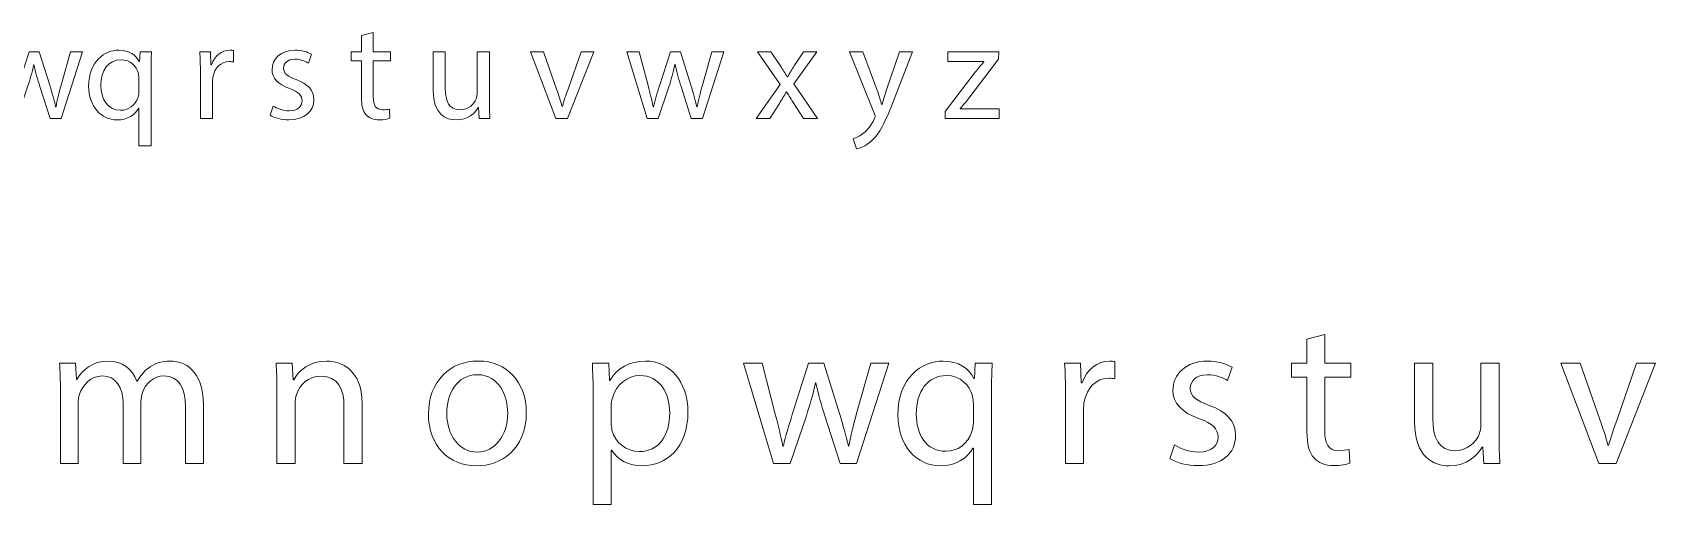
# Model space of a CAD drawing. Header units: inches. Extents: x 0.63 to 9.08, y -8.79 to -0.76.
# Drawn here: x 4.93 to 9.079, y -8.783 to -7.576 of the extents above; entities that cross this region are included whole.
import ezdxf

# ---------------------------------------------------------------- set-up
doc = ezdxf.new("R2010")
doc.units = ezdxf.units.IN
doc.header["$MEASUREMENT"] = 0
doc.layers.add('Layer 1', color=7, linetype='Continuous')

# ---------------------------------------------------------------- blocks, each defined once
blk = doc.blocks.new('block 7')
at = {"layer": 'Layer 1', "color": 7, "lineweight": 9}
for points, knots in [([(5.8011, -7.5761), (5.8011, -7.5761), (5.8011, -7.6252), (5.8011, -7.6252), (5.8011, -7.6252), (5.8455, -7.6252), (5.8455, -7.6252), (5.8455, -7.6252), (5.8455, -7.6488), (5.8455, -7.6488), (5.8455, -7.6488), (5.8011, -7.6488), (5.8011, -7.6488), (5.8011, -7.6488), (5.8011, -7.7408), (5.8011, -7.7408), (5.8011, -7.7619), (5.8071, -7.7739), (5.8243, -7.7739), (5.8325, -7.7739), (5.8385, -7.7729), (5.8423, -7.7718), (5.8423, -7.7718), (5.8437, -7.7951), (5.8437, -7.7951), (5.8377, -7.7976), (5.8282, -7.7993), (5.8163, -7.7993), (5.8018, -7.7993), (5.7902, -7.7947), (5.7828, -7.7863), (5.7739, -7.7771), (5.7708, -7.7619), (5.7708, -7.7419), (5.7708, -7.7419), (5.7708, -7.6488), (5.7708, -7.6488), (5.7708, -7.6488), (5.7443, -7.6488), (5.7443, -7.6488), (5.7443, -7.6488), (5.7443, -7.6252), (5.7443, -7.6252), (5.7443, -7.6252), (5.7708, -7.6252), (5.7708, -7.6252), (5.7708, -7.6252), (5.7708, -7.5842), (5.7708, -7.5842), (5.7708, -7.5842), (5.8011, -7.5761), (5.8011, -7.5761)], [0, 0, 0, 0, 1, 1, 1, 2, 2, 2, 3, 3, 3, 4, 4, 4, 5, 5, 5, 6, 6, 6, 7, 7, 7, 8, 8, 8, 9, 9, 9, 10, 10, 10, 11, 11, 11, 12, 12, 12, 13, 13, 13, 14, 14, 14, 15, 15, 15, 16, 16, 16, 17, 17, 17, 17]), ([(4.8419, -7.6252), (4.8419, -7.6252), (4.8645, -7.7119), (4.8645, -7.7119), (4.8694, -7.7309), (4.874, -7.7486), (4.8772, -7.7662), (4.8772, -7.7662), (4.8782, -7.7662), (4.8782, -7.7662), (4.8821, -7.7489), (4.8878, -7.7306), (4.8934, -7.7122), (4.8934, -7.7122), (4.9212, -7.6252), (4.9212, -7.6252), (4.9212, -7.6252), (4.9473, -7.6252), (4.9473, -7.6252), (4.9473, -7.6252), (4.9738, -7.7105), (4.9738, -7.7105), (4.9801, -7.7309), (4.9851, -7.7489), (4.9889, -7.7662), (4.9889, -7.7662), (4.99, -7.7662), (4.99, -7.7662), (4.9928, -7.7489), (4.9974, -7.7309), (5.003, -7.7108), (5.003, -7.7108), (5.0274, -7.6252), (5.0274, -7.6252), (5.0274, -7.6252), (5.0581, -7.6252), (5.0581, -7.6252), (5.0581, -7.6252), (5.003, -7.7958), (5.003, -7.7958), (5.003, -7.7958), (4.9749, -7.7958), (4.9749, -7.7958), (4.9749, -7.7958), (4.9487, -7.7144), (4.9487, -7.7144), (4.9427, -7.6953), (4.9378, -7.6784), (4.9336, -7.6583), (4.9336, -7.6583), (4.9329, -7.6583), (4.9329, -7.6583), (4.9287, -7.6787), (4.9234, -7.6964), (4.9174, -7.7147), (4.9174, -7.7147), (4.8899, -7.7958), (4.8899, -7.7958), (4.8899, -7.7958), (4.8616, -7.7958), (4.8616, -7.7958), (4.8616, -7.7958), (4.8102, -7.6252), (4.8102, -7.6252), (4.8102, -7.6252), (4.8419, -7.6252), (4.8419, -7.6252)], [0, 0, 0, 0, 1, 1, 1, 2, 2, 2, 3, 3, 3, 4, 4, 4, 5, 5, 5, 6, 6, 6, 7, 7, 7, 8, 8, 8, 9, 9, 9, 10, 10, 10, 11, 11, 11, 12, 12, 12, 13, 13, 13, 14, 14, 14, 15, 15, 15, 16, 16, 16, 17, 17, 17, 18, 18, 18, 19, 19, 19, 20, 20, 20, 21, 21, 21, 22, 22, 22, 22]), ([(5.202, -7.7693), (5.202, -7.7693), (5.2013, -7.7693), (5.2013, -7.7693), (5.1922, -7.7863), (5.1731, -7.7997), (5.1456, -7.7997), (5.1058, -7.7997), (5.0734, -7.7651), (5.0734, -7.7133), (5.0734, -7.6495), (5.1146, -7.6213), (5.1506, -7.6213), (5.177, -7.6213), (5.1947, -7.6343), (5.2031, -7.6509), (5.2031, -7.6509), (5.2038, -7.6509), (5.2038, -7.6509), (5.2038, -7.6509), (5.2049, -7.6252), (5.2049, -7.6252), (5.2049, -7.6252), (5.2341, -7.6252), (5.2341, -7.6252), (5.2334, -7.6396), (5.2331, -7.6544), (5.2331, -7.6721), (5.2331, -7.6721), (5.2331, -7.8656), (5.2331, -7.8656), (5.2331, -7.8656), (5.202, -7.8656), (5.202, -7.8656), (5.202, -7.8656), (5.202, -7.7693), (5.202, -7.7693)], [0, 0, 0, 0, 1, 1, 1, 2, 2, 2, 3, 3, 3, 4, 4, 4, 5, 5, 5, 6, 6, 6, 7, 7, 7, 8, 8, 8, 9, 9, 9, 10, 10, 10, 11, 11, 11, 12, 12, 12, 12]), ([(5.3591, -7.6784), (5.3591, -7.6583), (5.3587, -7.641), (5.3577, -7.6252), (5.3577, -7.6252), (5.3848, -7.6252), (5.3848, -7.6252), (5.3848, -7.6252), (5.3859, -7.6587), (5.3859, -7.6587), (5.3859, -7.6587), (5.3873, -7.6587), (5.3873, -7.6587), (5.3951, -7.6357), (5.4137, -7.6213), (5.4345, -7.6213), (5.4381, -7.6213), (5.4405, -7.6216), (5.4434, -7.6223), (5.4434, -7.6223), (5.4434, -7.6516), (5.4434, -7.6516), (5.4402, -7.6509), (5.437, -7.6505), (5.4328, -7.6505), (5.4109, -7.6505), (5.3954, -7.6671), (5.3912, -7.6904), (5.3905, -7.6946), (5.3898, -7.6995), (5.3898, -7.7049), (5.3898, -7.7049), (5.3898, -7.7958), (5.3898, -7.7958), (5.3898, -7.7958), (5.3591, -7.7958), (5.3591, -7.7958), (5.3591, -7.7958), (5.3591, -7.6784), (5.3591, -7.6784)], [0, 0, 0, 0, 1, 1, 1, 2, 2, 2, 3, 3, 3, 4, 4, 4, 5, 5, 5, 6, 6, 6, 7, 7, 7, 8, 8, 8, 9, 9, 9, 10, 10, 10, 11, 11, 11, 12, 12, 12, 13, 13, 13, 13]), ([(5.545, -7.7641), (5.5541, -7.7701), (5.5704, -7.7764), (5.5859, -7.7764), (5.6084, -7.7764), (5.6191, -7.7651), (5.6191, -7.751), (5.6191, -7.7362), (5.6102, -7.7281), (5.5873, -7.7196), (5.5566, -7.7087), (5.5422, -7.6918), (5.5422, -7.6713), (5.5422, -7.6438), (5.5644, -7.6213), (5.6011, -7.6213), (5.6183, -7.6213), (5.6335, -7.6262), (5.643, -7.6319), (5.643, -7.6319), (5.6352, -7.6544), (5.6352, -7.6544), (5.6286, -7.6502), (5.6162, -7.6445), (5.6003, -7.6445), (5.582, -7.6445), (5.5718, -7.6551), (5.5718, -7.6678), (5.5718, -7.6819), (5.582, -7.6883), (5.6042, -7.6967), (5.6338, -7.708), (5.649, -7.7228), (5.649, -7.7482), (5.649, -7.7782), (5.6257, -7.7993), (5.5852, -7.7993), (5.5665, -7.7993), (5.5492, -7.7947), (5.5372, -7.7877), (5.5372, -7.7877), (5.545, -7.7641), (5.545, -7.7641)], [0, 0, 0, 0, 1, 1, 1, 2, 2, 2, 3, 3, 3, 4, 4, 4, 5, 5, 5, 6, 6, 6, 7, 7, 7, 8, 8, 8, 9, 9, 9, 10, 10, 10, 11, 11, 11, 12, 12, 12, 13, 13, 13, 14, 14, 14, 14]), ([(6.0981, -7.7493), (6.0981, -7.7669), (6.0984, -7.7824), (6.0995, -7.7958), (6.0995, -7.7958), (6.072, -7.7958), (6.072, -7.7958), (6.072, -7.7958), (6.0702, -7.7679), (6.0702, -7.7679), (6.0702, -7.7679), (6.0695, -7.7679), (6.0695, -7.7679), (6.0614, -7.7817), (6.0434, -7.7997), (6.0131, -7.7997), (5.9863, -7.7997), (5.9542, -7.7849), (5.9542, -7.7249), (5.9542, -7.7249), (5.9542, -7.6252), (5.9542, -7.6252), (5.9542, -7.6252), (5.9852, -7.6252), (5.9852, -7.6252), (5.9852, -7.6252), (5.9852, -7.7196), (5.9852, -7.7196), (5.9852, -7.7521), (5.9951, -7.7739), (6.0233, -7.7739), (6.0441, -7.7739), (6.0586, -7.7595), (6.0642, -7.7457), (6.066, -7.7412), (6.067, -7.7355), (6.067, -7.7299), (6.067, -7.7299), (6.067, -7.6252), (6.067, -7.6252), (6.067, -7.6252), (6.0981, -7.6252), (6.0981, -7.6252), (6.0981, -7.6252), (6.0981, -7.7493), (6.0981, -7.7493)], [0, 0, 0, 0, 1, 1, 1, 2, 2, 2, 3, 3, 3, 4, 4, 4, 5, 5, 5, 6, 6, 6, 7, 7, 7, 8, 8, 8, 9, 9, 9, 10, 10, 10, 11, 11, 11, 12, 12, 12, 13, 13, 13, 14, 14, 14, 15, 15, 15, 15]), ([(6.2364, -7.6252), (6.2364, -7.6252), (6.2699, -7.721), (6.2699, -7.721), (6.2756, -7.7366), (6.2801, -7.7507), (6.2836, -7.7648), (6.2836, -7.7648), (6.2847, -7.7648), (6.2847, -7.7648), (6.2886, -7.7507), (6.2935, -7.7366), (6.2992, -7.721), (6.2992, -7.721), (6.3323, -7.6252), (6.3323, -7.6252), (6.3323, -7.6252), (6.3647, -7.6252), (6.3647, -7.6252), (6.3647, -7.6252), (6.2978, -7.7958), (6.2978, -7.7958), (6.2978, -7.7958), (6.2681, -7.7958), (6.2681, -7.7958), (6.2681, -7.7958), (6.2033, -7.6252), (6.2033, -7.6252), (6.2033, -7.6252), (6.2364, -7.6252), (6.2364, -7.6252)], [0, 0, 0, 0, 1, 1, 1, 2, 2, 2, 3, 3, 3, 4, 4, 4, 5, 5, 5, 6, 6, 6, 7, 7, 7, 8, 8, 8, 9, 9, 9, 10, 10, 10, 10]), ([(6.4812, -7.6252), (6.4812, -7.6252), (6.5038, -7.7119), (6.5038, -7.7119), (6.5087, -7.7309), (6.5133, -7.7486), (6.5165, -7.7662), (6.5165, -7.7662), (6.5175, -7.7662), (6.5175, -7.7662), (6.5214, -7.7489), (6.5271, -7.7306), (6.5327, -7.7122), (6.5327, -7.7122), (6.5606, -7.6252), (6.5606, -7.6252), (6.5606, -7.6252), (6.5866, -7.6252), (6.5866, -7.6252), (6.5866, -7.6252), (6.6131, -7.7105), (6.6131, -7.7105), (6.6194, -7.7309), (6.6244, -7.7489), (6.6283, -7.7662), (6.6283, -7.7662), (6.6293, -7.7662), (6.6293, -7.7662), (6.6322, -7.7489), (6.6367, -7.7309), (6.6424, -7.7108), (6.6424, -7.7108), (6.6667, -7.6252), (6.6667, -7.6252), (6.6667, -7.6252), (6.6974, -7.6252), (6.6974, -7.6252), (6.6974, -7.6252), (6.6424, -7.7958), (6.6424, -7.7958), (6.6424, -7.7958), (6.6142, -7.7958), (6.6142, -7.7958), (6.6142, -7.7958), (6.5881, -7.7144), (6.5881, -7.7144), (6.5821, -7.6953), (6.5771, -7.6784), (6.5729, -7.6583), (6.5729, -7.6583), (6.5722, -7.6583), (6.5722, -7.6583), (6.568, -7.6787), (6.5627, -7.6964), (6.5567, -7.7147), (6.5567, -7.7147), (6.5292, -7.7958), (6.5292, -7.7958), (6.5292, -7.7958), (6.501, -7.7958), (6.501, -7.7958), (6.501, -7.7958), (6.4495, -7.6252), (6.4495, -7.6252), (6.4495, -7.6252), (6.4812, -7.6252), (6.4812, -7.6252)], [0, 0, 0, 0, 1, 1, 1, 2, 2, 2, 3, 3, 3, 4, 4, 4, 5, 5, 5, 6, 6, 6, 7, 7, 7, 8, 8, 8, 9, 9, 9, 10, 10, 10, 11, 11, 11, 12, 12, 12, 13, 13, 13, 14, 14, 14, 15, 15, 15, 16, 16, 16, 17, 17, 17, 18, 18, 18, 19, 19, 19, 20, 20, 20, 21, 21, 21, 22, 22, 22, 22]), ([(6.8178, -7.6252), (6.8178, -7.6252), (6.8421, -7.6618), (6.8421, -7.6618), (6.8485, -7.6713), (6.8538, -7.6802), (6.8594, -7.6897), (6.8594, -7.6897), (6.8605, -7.6897), (6.8605, -7.6897), (6.8661, -7.6795), (6.8718, -7.6706), (6.8774, -7.6615), (6.8774, -7.6615), (6.9014, -7.6252), (6.9014, -7.6252), (6.9014, -7.6252), (6.9349, -7.6252), (6.9349, -7.6252), (6.9349, -7.6252), (6.8767, -7.7076), (6.8767, -7.7076), (6.8767, -7.7076), (6.9366, -7.7958), (6.9366, -7.7958), (6.9366, -7.7958), (6.9014, -7.7958), (6.9014, -7.7958), (6.9014, -7.7958), (6.8763, -7.7574), (6.8763, -7.7574), (6.8696, -7.7475), (6.864, -7.738), (6.858, -7.7278), (6.858, -7.7278), (6.8573, -7.7278), (6.8573, -7.7278), (6.8516, -7.738), (6.8456, -7.7472), (6.8393, -7.7574), (6.8393, -7.7574), (6.8146, -7.7958), (6.8146, -7.7958), (6.8146, -7.7958), (6.7804, -7.7958), (6.7804, -7.7958), (6.7804, -7.7958), (6.8411, -7.7087), (6.8411, -7.7087), (6.8411, -7.7087), (6.7833, -7.6252), (6.7833, -7.6252), (6.7833, -7.6252), (6.8178, -7.6252), (6.8178, -7.6252)], [0, 0, 0, 0, 1, 1, 1, 2, 2, 2, 3, 3, 3, 4, 4, 4, 5, 5, 5, 6, 6, 6, 7, 7, 7, 8, 8, 8, 9, 9, 9, 10, 10, 10, 11, 11, 11, 12, 12, 12, 13, 13, 13, 14, 14, 14, 15, 15, 15, 16, 16, 16, 17, 17, 17, 18, 18, 18, 18]), ([(7.0527, -7.6252), (7.0527, -7.6252), (7.0901, -7.726), (7.0901, -7.726), (7.094, -7.7373), (7.0982, -7.7507), (7.101, -7.7609), (7.101, -7.7609), (7.1017, -7.7609), (7.1017, -7.7609), (7.1049, -7.7507), (7.1084, -7.7376), (7.1126, -7.7253), (7.1126, -7.7253), (7.1465, -7.6252), (7.1465, -7.6252), (7.1465, -7.6252), (7.1793, -7.6252), (7.1793, -7.6252), (7.1793, -7.6252), (7.1328, -7.7468), (7.1328, -7.7468), (7.1105, -7.8053), (7.0954, -7.8353), (7.0742, -7.8536), (7.0591, -7.867), (7.0439, -7.8723), (7.0362, -7.8737), (7.0362, -7.8737), (7.0284, -7.8476), (7.0284, -7.8476), (7.0362, -7.8452), (7.0464, -7.8402), (7.0555, -7.8325), (7.064, -7.8258), (7.0746, -7.8138), (7.0816, -7.7979), (7.083, -7.7947), (7.0841, -7.7923), (7.0841, -7.7905), (7.0841, -7.7887), (7.0834, -7.7863), (7.082, -7.7824), (7.082, -7.7824), (7.0189, -7.6252), (7.0189, -7.6252), (7.0189, -7.6252), (7.0527, -7.6252), (7.0527, -7.6252)], [0, 0, 0, 0, 1, 1, 1, 2, 2, 2, 3, 3, 3, 4, 4, 4, 5, 5, 5, 6, 6, 6, 7, 7, 7, 8, 8, 8, 9, 9, 9, 10, 10, 10, 11, 11, 11, 12, 12, 12, 13, 13, 13, 14, 14, 14, 15, 15, 15, 16, 16, 16, 16]), ([(7.263, -7.7778), (7.263, -7.7778), (7.3402, -7.6773), (7.3402, -7.6773), (7.3476, -7.6682), (7.3547, -7.6601), (7.3624, -7.6509), (7.3624, -7.6509), (7.3624, -7.6502), (7.3624, -7.6502), (7.3624, -7.6502), (7.27, -7.6502), (7.27, -7.6502), (7.27, -7.6502), (7.27, -7.6252), (7.27, -7.6252), (7.27, -7.6252), (7.4001, -7.6252), (7.4001, -7.6252), (7.4001, -7.6252), (7.3998, -7.6445), (7.3998, -7.6445), (7.3998, -7.6445), (7.3237, -7.7436), (7.3237, -7.7436), (7.3166, -7.7532), (7.3095, -7.7616), (7.3018, -7.7704), (7.3018, -7.7704), (7.3018, -7.7711), (7.3018, -7.7711), (7.3018, -7.7711), (7.4015, -7.7711), (7.4015, -7.7711), (7.4015, -7.7711), (7.4015, -7.7958), (7.4015, -7.7958), (7.4015, -7.7958), (7.263, -7.7958), (7.263, -7.7958), (7.263, -7.7958), (7.263, -7.7778), (7.263, -7.7778)], [0, 0, 0, 0, 1, 1, 1, 2, 2, 2, 3, 3, 3, 4, 4, 4, 5, 5, 5, 6, 6, 6, 7, 7, 7, 8, 8, 8, 9, 9, 9, 10, 10, 10, 11, 11, 11, 12, 12, 12, 13, 13, 13, 14, 14, 14, 14]), ([(5.202, -7.6943), (5.202, -7.69), (5.2017, -7.6851), (5.2006, -7.6812), (5.196, -7.6622), (5.1795, -7.6459), (5.1562, -7.6459), (5.1241, -7.6459), (5.1047, -7.6731), (5.1047, -7.7115), (5.1047, -7.7454), (5.121, -7.775), (5.1551, -7.775), (5.1753, -7.775), (5.1925, -7.7627), (5.1996, -7.7412), (5.201, -7.7369), (5.202, -7.7309), (5.202, -7.7264), (5.202, -7.7264), (5.202, -7.6943), (5.202, -7.6943)], [0, 0, 0, 0, 1, 1, 1, 2, 2, 2, 3, 3, 3, 4, 4, 4, 5, 5, 5, 6, 6, 6, 7, 7, 7, 7])]:
    blk.add_open_spline(points, degree=3, knots=knots, dxfattribs=at)
blk = doc.blocks.new('block 8')
at = {"layer": 'Layer 1', "color": 7, "lineweight": 9}
for points, knots in [([(8.2338, -8.3481), (8.2338, -8.3481), (8.2338, -8.4216), (8.2338, -8.4216), (8.2338, -8.4216), (8.3005, -8.4216), (8.3005, -8.4216), (8.3005, -8.4216), (8.3005, -8.4571), (8.3005, -8.4571), (8.3005, -8.4571), (8.2338, -8.4571), (8.2338, -8.4571), (8.2338, -8.4571), (8.2338, -8.5952), (8.2338, -8.5952), (8.2338, -8.6269), (8.2428, -8.645), (8.2687, -8.645), (8.2809, -8.645), (8.2899, -8.6434), (8.2957, -8.6418), (8.2957, -8.6418), (8.2979, -8.6767), (8.2979, -8.6767), (8.2889, -8.6804), (8.2746, -8.6831), (8.2566, -8.6831), (8.2349, -8.6831), (8.2174, -8.6762), (8.2063, -8.6635), (8.1931, -8.6497), (8.1883, -8.6269), (8.1883, -8.5968), (8.1883, -8.5968), (8.1883, -8.4571), (8.1883, -8.4571), (8.1883, -8.4571), (8.1486, -8.4571), (8.1486, -8.4571), (8.1486, -8.4571), (8.1486, -8.4216), (8.1486, -8.4216), (8.1486, -8.4216), (8.1883, -8.4216), (8.1883, -8.4216), (8.1883, -8.4216), (8.1883, -8.3602), (8.1883, -8.3602), (8.1883, -8.3602), (8.2338, -8.3481), (8.2338, -8.3481)], [0, 0, 0, 0, 1, 1, 1, 2, 2, 2, 3, 3, 3, 4, 4, 4, 5, 5, 5, 6, 6, 6, 7, 7, 7, 8, 8, 8, 9, 9, 9, 10, 10, 10, 11, 11, 11, 12, 12, 12, 13, 13, 13, 14, 14, 14, 15, 15, 15, 16, 16, 16, 17, 17, 17, 17]), ([(5.0012, -8.491), (5.0012, -8.4645), (5.0007, -8.4428), (4.9991, -8.4216), (4.9991, -8.4216), (5.0398, -8.4216), (5.0398, -8.4216), (5.0398, -8.4216), (5.042, -8.4629), (5.042, -8.4629), (5.042, -8.4629), (5.0436, -8.4629), (5.0436, -8.4629), (5.0578, -8.4386), (5.0817, -8.4158), (5.124, -8.4158), (5.1589, -8.4158), (5.1854, -8.437), (5.1965, -8.4671), (5.1965, -8.4671), (5.1975, -8.4671), (5.1975, -8.4671), (5.2055, -8.4529), (5.2155, -8.4418), (5.2261, -8.4338), (5.2414, -8.4222), (5.2584, -8.4158), (5.2827, -8.4158), (5.3166, -8.4158), (5.3669, -8.438), (5.3669, -8.527), (5.3669, -8.527), (5.3669, -8.6777), (5.3669, -8.6777), (5.3669, -8.6777), (5.3214, -8.6777), (5.3214, -8.6777), (5.3214, -8.6777), (5.3214, -8.5328), (5.3214, -8.5328), (5.3214, -8.4835), (5.3033, -8.4539), (5.2658, -8.4539), (5.2393, -8.4539), (5.2187, -8.4735), (5.2108, -8.4963), (5.2086, -8.5026), (5.2071, -8.5111), (5.2071, -8.5195), (5.2071, -8.5195), (5.2071, -8.6777), (5.2071, -8.6777), (5.2071, -8.6777), (5.1615, -8.6777), (5.1615, -8.6777), (5.1615, -8.6777), (5.1615, -8.5243), (5.1615, -8.5243), (5.1615, -8.4835), (5.1436, -8.4539), (5.1081, -8.4539), (5.079, -8.4539), (5.0578, -8.4772), (5.0504, -8.5005), (5.0478, -8.5074), (5.0467, -8.5153), (5.0467, -8.5232), (5.0467, -8.5232), (5.0467, -8.6777), (5.0467, -8.6777), (5.0467, -8.6777), (5.0012, -8.6777), (5.0012, -8.6777), (5.0012, -8.6777), (5.0012, -8.491), (5.0012, -8.491)], [0, 0, 0, 0, 1, 1, 1, 2, 2, 2, 3, 3, 3, 4, 4, 4, 5, 5, 5, 6, 6, 6, 7, 7, 7, 8, 8, 8, 9, 9, 9, 10, 10, 10, 11, 11, 11, 12, 12, 12, 13, 13, 13, 14, 14, 14, 15, 15, 15, 16, 16, 16, 17, 17, 17, 18, 18, 18, 19, 19, 19, 20, 20, 20, 21, 21, 21, 22, 22, 22, 23, 23, 23, 24, 24, 24, 25, 25, 25, 25]), ([(5.5547, -8.491), (5.5547, -8.4645), (5.5542, -8.4428), (5.5526, -8.4216), (5.5526, -8.4216), (5.5939, -8.4216), (5.5939, -8.4216), (5.5939, -8.4216), (5.5965, -8.464), (5.5965, -8.464), (5.5965, -8.464), (5.5976, -8.464), (5.5976, -8.464), (5.6103, -8.4396), (5.6399, -8.4158), (5.6822, -8.4158), (5.7177, -8.4158), (5.7727, -8.437), (5.7727, -8.5248), (5.7727, -8.5248), (5.7727, -8.6777), (5.7727, -8.6777), (5.7727, -8.6777), (5.7262, -8.6777), (5.7262, -8.6777), (5.7262, -8.6777), (5.7262, -8.5301), (5.7262, -8.5301), (5.7262, -8.4889), (5.7108, -8.4544), (5.6669, -8.4544), (5.6362, -8.4544), (5.6124, -8.4761), (5.6044, -8.5021), (5.6023, -8.5079), (5.6013, -8.5158), (5.6013, -8.5238), (5.6013, -8.5238), (5.6013, -8.6777), (5.6013, -8.6777), (5.6013, -8.6777), (5.5547, -8.6777), (5.5547, -8.6777), (5.5547, -8.6777), (5.5547, -8.491), (5.5547, -8.491)], [0, 0, 0, 0, 1, 1, 1, 2, 2, 2, 3, 3, 3, 4, 4, 4, 5, 5, 5, 6, 6, 6, 7, 7, 7, 8, 8, 8, 9, 9, 9, 10, 10, 10, 11, 11, 11, 12, 12, 12, 13, 13, 13, 14, 14, 14, 15, 15, 15, 15]), ([(6.1924, -8.5476), (6.1924, -8.6423), (6.1267, -8.6836), (6.0648, -8.6836), (5.9955, -8.6836), (5.9421, -8.6328), (5.9421, -8.5518), (5.9421, -8.4661), (5.9982, -8.4158), (6.0691, -8.4158), (6.1426, -8.4158), (6.1924, -8.4693), (6.1924, -8.5476)], [0, 0, 0, 0, 1, 1, 1, 2, 2, 2, 3, 3, 3, 4, 4, 4, 4]), ([(6.3633, -8.5053), (6.3633, -8.4725), (6.3622, -8.446), (6.3612, -8.4216), (6.3612, -8.4216), (6.403, -8.4216), (6.403, -8.4216), (6.403, -8.4216), (6.4051, -8.4656), (6.4051, -8.4656), (6.4051, -8.4656), (6.4061, -8.4656), (6.4061, -8.4656), (6.4252, -8.4344), (6.4554, -8.4158), (6.4971, -8.4158), (6.559, -8.4158), (6.6056, -8.4682), (6.6056, -8.546), (6.6056, -8.6381), (6.5495, -8.6836), (6.4892, -8.6836), (6.4554, -8.6836), (6.4257, -8.6688), (6.4104, -8.6434), (6.4104, -8.6434), (6.4093, -8.6434), (6.4093, -8.6434), (6.4093, -8.6434), (6.4093, -8.7825), (6.4093, -8.7825), (6.4093, -8.7825), (6.3633, -8.7825), (6.3633, -8.7825), (6.3633, -8.7825), (6.3633, -8.5053), (6.3633, -8.5053)], [0, 0, 0, 0, 1, 1, 1, 2, 2, 2, 3, 3, 3, 4, 4, 4, 5, 5, 5, 6, 6, 6, 7, 7, 7, 8, 8, 8, 9, 9, 9, 10, 10, 10, 11, 11, 11, 12, 12, 12, 12]), ([(6.795, -8.4216), (6.795, -8.4216), (6.8289, -8.5518), (6.8289, -8.5518), (6.8363, -8.5804), (6.8432, -8.6068), (6.848, -8.6333), (6.848, -8.6333), (6.8495, -8.6333), (6.8495, -8.6333), (6.8554, -8.6074), (6.8638, -8.5799), (6.8723, -8.5523), (6.8723, -8.5523), (6.9141, -8.4216), (6.9141, -8.4216), (6.9141, -8.4216), (6.9532, -8.4216), (6.9532, -8.4216), (6.9532, -8.4216), (6.9929, -8.5497), (6.9929, -8.5497), (7.0025, -8.5804), (7.0099, -8.6074), (7.0157, -8.6333), (7.0157, -8.6333), (7.0173, -8.6333), (7.0173, -8.6333), (7.0215, -8.6074), (7.0284, -8.5804), (7.0368, -8.5502), (7.0368, -8.5502), (7.0734, -8.4216), (7.0734, -8.4216), (7.0734, -8.4216), (7.1194, -8.4216), (7.1194, -8.4216), (7.1194, -8.4216), (7.0368, -8.6777), (7.0368, -8.6777), (7.0368, -8.6777), (6.9945, -8.6777), (6.9945, -8.6777), (6.9945, -8.6777), (6.9554, -8.5555), (6.9554, -8.5555), (6.9464, -8.527), (6.939, -8.5015), (6.9326, -8.4714), (6.9326, -8.4714), (6.9316, -8.4714), (6.9316, -8.4714), (6.9252, -8.5021), (6.9173, -8.5285), (6.9083, -8.556), (6.9083, -8.556), (6.867, -8.6777), (6.867, -8.6777), (6.867, -8.6777), (6.8247, -8.6777), (6.8247, -8.6777), (6.8247, -8.6777), (6.7474, -8.4216), (6.7474, -8.4216), (6.7474, -8.4216), (6.795, -8.4216), (6.795, -8.4216)], [0, 0, 0, 0, 1, 1, 1, 2, 2, 2, 3, 3, 3, 4, 4, 4, 5, 5, 5, 6, 6, 6, 7, 7, 7, 8, 8, 8, 9, 9, 9, 10, 10, 10, 11, 11, 11, 12, 12, 12, 13, 13, 13, 14, 14, 14, 15, 15, 15, 16, 16, 16, 17, 17, 17, 18, 18, 18, 19, 19, 19, 20, 20, 20, 21, 21, 21, 22, 22, 22, 22]), ([(7.3353, -8.6381), (7.3353, -8.6381), (7.3343, -8.6381), (7.3343, -8.6381), (7.3205, -8.6635), (7.2919, -8.6836), (7.2507, -8.6836), (7.1909, -8.6836), (7.1422, -8.6317), (7.1422, -8.5539), (7.1422, -8.4582), (7.2041, -8.4158), (7.2581, -8.4158), (7.2977, -8.4158), (7.3242, -8.4354), (7.3369, -8.4603), (7.3369, -8.4603), (7.338, -8.4603), (7.338, -8.4603), (7.338, -8.4603), (7.3396, -8.4216), (7.3396, -8.4216), (7.3396, -8.4216), (7.3835, -8.4216), (7.3835, -8.4216), (7.3824, -8.4433), (7.3819, -8.4656), (7.3819, -8.492), (7.3819, -8.492), (7.3819, -8.7825), (7.3819, -8.7825), (7.3819, -8.7825), (7.3353, -8.7825), (7.3353, -8.7825), (7.3353, -8.7825), (7.3353, -8.6381), (7.3353, -8.6381)], [0, 0, 0, 0, 1, 1, 1, 2, 2, 2, 3, 3, 3, 4, 4, 4, 5, 5, 5, 6, 6, 6, 7, 7, 7, 8, 8, 8, 9, 9, 9, 10, 10, 10, 11, 11, 11, 12, 12, 12, 12]), ([(7.5708, -8.5015), (7.5708, -8.4714), (7.5703, -8.4454), (7.5687, -8.4216), (7.5687, -8.4216), (7.6094, -8.4216), (7.6094, -8.4216), (7.6094, -8.4216), (7.611, -8.4719), (7.611, -8.4719), (7.611, -8.4719), (7.6131, -8.4719), (7.6131, -8.4719), (7.6248, -8.4375), (7.6528, -8.4158), (7.684, -8.4158), (7.6893, -8.4158), (7.693, -8.4163), (7.6972, -8.4174), (7.6972, -8.4174), (7.6972, -8.4613), (7.6972, -8.4613), (7.6925, -8.4603), (7.6877, -8.4597), (7.6814, -8.4597), (7.6486, -8.4597), (7.6253, -8.4846), (7.6189, -8.5195), (7.6179, -8.5259), (7.6168, -8.5333), (7.6168, -8.5412), (7.6168, -8.5412), (7.6168, -8.6777), (7.6168, -8.6777), (7.6168, -8.6777), (7.5708, -8.6777), (7.5708, -8.6777), (7.5708, -8.6777), (7.5708, -8.5015), (7.5708, -8.5015)], [0, 0, 0, 0, 1, 1, 1, 2, 2, 2, 3, 3, 3, 4, 4, 4, 5, 5, 5, 6, 6, 6, 7, 7, 7, 8, 8, 8, 9, 9, 9, 10, 10, 10, 11, 11, 11, 12, 12, 12, 13, 13, 13, 13]), ([(7.8497, -8.6301), (7.8634, -8.6391), (7.8878, -8.6486), (7.911, -8.6486), (7.9449, -8.6486), (7.9608, -8.6317), (7.9608, -8.6105), (7.9608, -8.5883), (7.9475, -8.5762), (7.9131, -8.5634), (7.8671, -8.547), (7.8454, -8.5217), (7.8454, -8.491), (7.8454, -8.4497), (7.8788, -8.4158), (7.9338, -8.4158), (7.9597, -8.4158), (7.9825, -8.4232), (7.9968, -8.4317), (7.9968, -8.4317), (7.9851, -8.4656), (7.9851, -8.4656), (7.9751, -8.4592), (7.9566, -8.4508), (7.9327, -8.4508), (7.9052, -8.4508), (7.8899, -8.4666), (7.8899, -8.4857), (7.8899, -8.5068), (7.9052, -8.5163), (7.9385, -8.5291), (7.983, -8.546), (8.0057, -8.5682), (8.0057, -8.6063), (8.0057, -8.6513), (7.9708, -8.6831), (7.91, -8.6831), (7.8819, -8.6831), (7.856, -8.6762), (7.838, -8.6656), (7.838, -8.6656), (7.8497, -8.6301), (7.8497, -8.6301)], [0, 0, 0, 0, 1, 1, 1, 2, 2, 2, 3, 3, 3, 4, 4, 4, 5, 5, 5, 6, 6, 6, 7, 7, 7, 8, 8, 8, 9, 9, 9, 10, 10, 10, 11, 11, 11, 12, 12, 12, 13, 13, 13, 14, 14, 14, 14]), ([(8.6794, -8.6079), (8.6794, -8.6344), (8.6799, -8.6576), (8.6815, -8.6777), (8.6815, -8.6777), (8.6402, -8.6777), (8.6402, -8.6777), (8.6402, -8.6777), (8.6375, -8.636), (8.6375, -8.636), (8.6375, -8.636), (8.6365, -8.636), (8.6365, -8.636), (8.6243, -8.6566), (8.5973, -8.6836), (8.5518, -8.6836), (8.5116, -8.6836), (8.4635, -8.6613), (8.4635, -8.5714), (8.4635, -8.5714), (8.4635, -8.4216), (8.4635, -8.4216), (8.4635, -8.4216), (8.51, -8.4216), (8.51, -8.4216), (8.51, -8.4216), (8.51, -8.5634), (8.51, -8.5634), (8.51, -8.6121), (8.5249, -8.645), (8.5672, -8.645), (8.5984, -8.645), (8.6201, -8.6232), (8.6286, -8.6026), (8.6312, -8.5957), (8.6328, -8.5873), (8.6328, -8.5788), (8.6328, -8.5788), (8.6328, -8.4216), (8.6328, -8.4216), (8.6328, -8.4216), (8.6794, -8.4216), (8.6794, -8.4216), (8.6794, -8.4216), (8.6794, -8.6079), (8.6794, -8.6079)], [0, 0, 0, 0, 1, 1, 1, 2, 2, 2, 3, 3, 3, 4, 4, 4, 5, 5, 5, 6, 6, 6, 7, 7, 7, 8, 8, 8, 9, 9, 9, 10, 10, 10, 11, 11, 11, 12, 12, 12, 13, 13, 13, 14, 14, 14, 15, 15, 15, 15]), ([(8.8868, -8.4216), (8.8868, -8.4216), (8.9371, -8.5656), (8.9371, -8.5656), (8.9455, -8.5889), (8.9524, -8.61), (8.9577, -8.6312), (8.9577, -8.6312), (8.9593, -8.6312), (8.9593, -8.6312), (8.9651, -8.61), (8.9725, -8.5889), (8.981, -8.5656), (8.981, -8.5656), (9.0307, -8.4216), (9.0307, -8.4216), (9.0307, -8.4216), (9.0794, -8.4216), (9.0794, -8.4216), (9.0794, -8.4216), (8.9789, -8.6777), (8.9789, -8.6777), (8.9789, -8.6777), (8.9344, -8.6777), (8.9344, -8.6777), (8.9344, -8.6777), (8.8371, -8.4216), (8.8371, -8.4216), (8.8371, -8.4216), (8.8868, -8.4216), (8.8868, -8.4216)], [0, 0, 0, 0, 1, 1, 1, 2, 2, 2, 3, 3, 3, 4, 4, 4, 5, 5, 5, 6, 6, 6, 7, 7, 7, 8, 8, 8, 9, 9, 9, 10, 10, 10, 10]), ([(5.9892, -8.5502), (5.9892, -8.6063), (6.0214, -8.6486), (6.0669, -8.6486), (6.1114, -8.6486), (6.1447, -8.6068), (6.1447, -8.5492), (6.1447, -8.5058), (6.123, -8.4508), (6.068, -8.4508), (6.013, -8.4508), (5.9892, -8.5015), (5.9892, -8.5502)], [0, 0, 0, 0, 1, 1, 1, 2, 2, 2, 3, 3, 3, 4, 4, 4, 4]), ([(6.4093, -8.5735), (6.4093, -8.5804), (6.4104, -8.5867), (6.4114, -8.5926), (6.4199, -8.6248), (6.4479, -8.6471), (6.4813, -8.6471), (6.5305, -8.6471), (6.559, -8.6068), (6.559, -8.5481), (6.559, -8.4968), (6.5321, -8.4529), (6.4828, -8.4529), (6.4511, -8.4529), (6.4215, -8.4756), (6.4125, -8.5105), (6.4109, -8.5163), (6.4093, -8.5232), (6.4093, -8.5296), (6.4093, -8.5296), (6.4093, -8.5735), (6.4093, -8.5735)], [0, 0, 0, 0, 1, 1, 1, 2, 2, 2, 3, 3, 3, 4, 4, 4, 5, 5, 5, 6, 6, 6, 7, 7, 7, 7]), ([(7.3353, -8.5254), (7.3353, -8.519), (7.3348, -8.5116), (7.3332, -8.5058), (7.3263, -8.4772), (7.3015, -8.4529), (7.2665, -8.4529), (7.2184, -8.4529), (7.1893, -8.4936), (7.1893, -8.5513), (7.1893, -8.6021), (7.2136, -8.6465), (7.2649, -8.6465), (7.2951, -8.6465), (7.321, -8.628), (7.3316, -8.5957), (7.3337, -8.5894), (7.3353, -8.5804), (7.3353, -8.5735), (7.3353, -8.5735), (7.3353, -8.5254), (7.3353, -8.5254)], [0, 0, 0, 0, 1, 1, 1, 2, 2, 2, 3, 3, 3, 4, 4, 4, 5, 5, 5, 6, 6, 6, 7, 7, 7, 7])]:
    blk.add_open_spline(points, degree=3, knots=knots, dxfattribs=at)

msp = doc.modelspace()

# ---------------------------------------------------------------- block references
at = {"layer": 'Layer 1'}
for name in ['block 7', 'block 8']:
    msp.add_blockref(name, (0, 0), dxfattribs=at)

doc.saveas('drawing.dxf')
